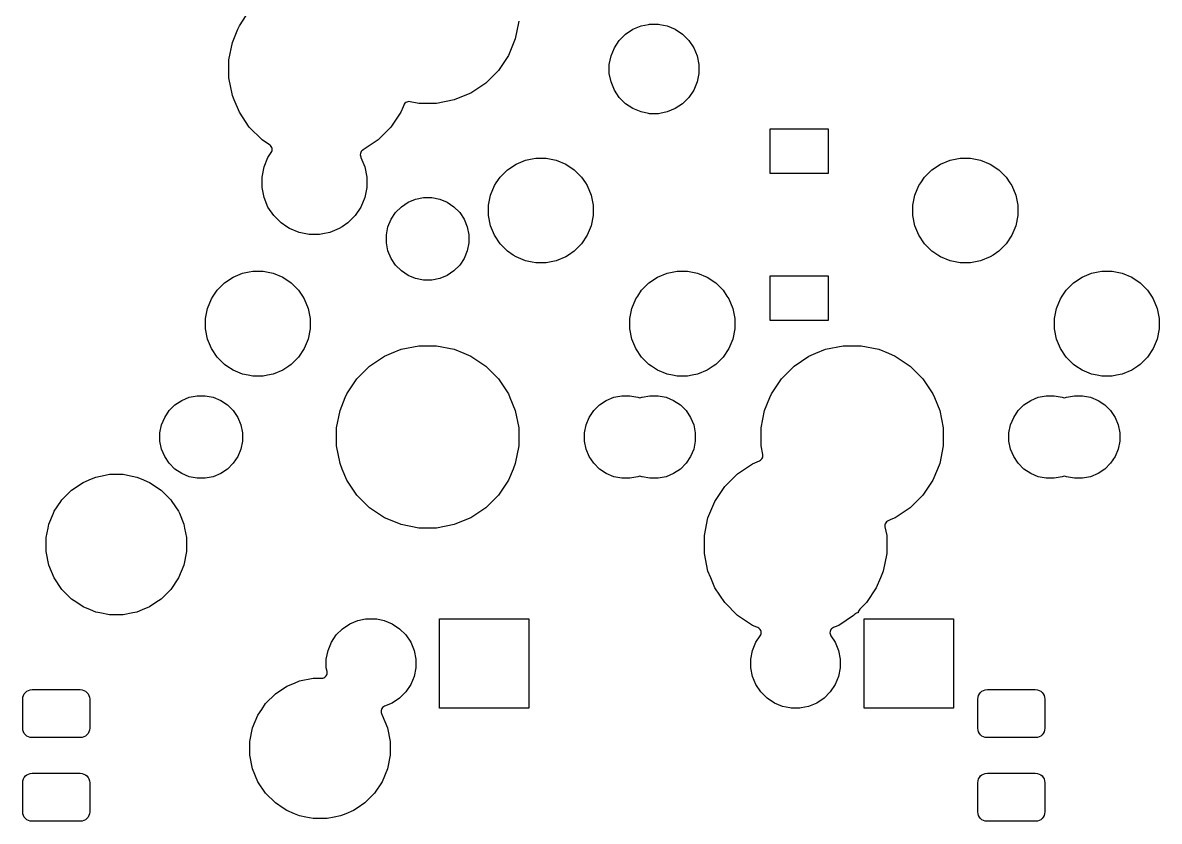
# Model space of a CAD drawing. Extents: x -9 to 373, y -109 to 9.
# Drawn here: x -9.09 to 16.42, y -108.63 to -90.72 of the extents above; entities that cross this region are included whole.
import ezdxf

# ---------------------------------------------------------------- set-up
doc = ezdxf.new("R2010")
doc.units = 0
doc.layers.add('BLACK', color=7, linetype='CONTINUOUS')

msp = doc.modelspace()

# ---------------------------------------------------------------- linework, layer by layer
at = {"layer": 'BLACK', "linetype": 'CONTINUOUS'}
for p, q in [((-4.22517, -90.7889), (-4.00138, -90.454)), ((2.0449, -90.6889), (1.96632, -91.084)), ((4.78729, -90.7926), (4.95357, -90.7595)), ((4.95357, -90.7595), (4.98116, -90.754)), ((4.98116, -90.754), (5.17884, -90.754)), ((5.17884, -90.754), (5.20642, -90.7595)), ((5.20642, -90.7595), (5.37271, -90.7926)), ((-4.37932, -91.161), (-4.25803, -90.8682)), ((-4.25803, -90.8682), (-4.22517, -90.7889)), ((4.30053, -91.1178), (4.44031, -90.978)), ((4.44031, -90.978), (4.60466, -90.8682)), ((4.60466, -90.8682), (4.78729, -90.7926)), ((5.37271, -90.7926), (5.55534, -90.8682)), ((5.55534, -90.8682), (5.71969, -90.978)), ((5.71969, -90.978), (5.85947, -91.1178)), ((-4.4579, -91.5561), (-4.37932, -91.161)), ((1.9523, -91.1178), (1.81217, -91.4561)), ((1.96632, -91.084), (1.9523, -91.1178)), ((4.11506, -91.4648), (4.19071, -91.2822)), ((4.19071, -91.2822), (4.30053, -91.1178)), ((5.85947, -91.1178), (5.96929, -91.2822)), ((5.96929, -91.2822), (6.04494, -91.4648)), ((1.81217, -91.4561), (1.58838, -91.791)), ((4.0765, -91.6587), (4.11506, -91.4648)), ((6.04494, -91.4648), (6.0835, -91.6587)), ((-4.4579, -91.9589), (-4.4579, -91.5561)), ((1.58838, -91.791), (1.30355, -92.0759)), ((4.0765, -91.8563), (4.0765, -91.6587)), ((6.0835, -91.6587), (6.0835, -91.8563)), ((-4.37932, -92.354), (-4.4579, -91.9589)), ((4.11506, -92.0502), (4.0765, -91.8563)), ((4.19071, -92.2328), (4.11506, -92.0502)), ((6.04494, -92.0502), (5.96929, -92.2328)), ((6.0835, -91.8563), (6.04494, -92.0502)), ((0.96862, -92.2997), (0.83751, -92.354)), ((1.30355, -92.0759), (0.96862, -92.2997)), ((4.30053, -92.3972), (4.19071, -92.2328)), ((5.96929, -92.2328), (5.85947, -92.3972)), ((-4.33796, -92.4538), (-4.37932, -92.354)), ((-4.22517, -92.7261), (-4.33796, -92.4538)), ((-0.53555, -92.5685), (-0.55112, -92.6061)), ((-0.524, -92.5469), (-0.53555, -92.5685)), ((-0.50845, -92.528), (-0.524, -92.5469)), ((-0.48951, -92.5124), (-0.50845, -92.528)), ((-0.4679, -92.5009), (-0.48951, -92.5124)), ((-0.44445, -92.4938), (-0.4679, -92.5009)), ((-0.42007, -92.4914), (-0.44445, -92.4938)), ((-0.39568, -92.4938), (-0.42007, -92.4914)), ((-0.20141, -92.5324), (-0.39568, -92.4938)), ((0.20141, -92.5324), (-0.20141, -92.5324)), ((0.59647, -92.4538), (0.20141, -92.5324)), ((0.83751, -92.354), (0.59647, -92.4538)), ((4.44031, -92.537), (4.30053, -92.3972)), ((4.60466, -92.6468), (4.44031, -92.537)), ((5.71969, -92.537), (5.55534, -92.6468)), ((5.85947, -92.3972), (5.71969, -92.537)), ((-4.00138, -93.061), (-4.22517, -92.7261)), ((-0.60083, -92.7261), (-0.82462, -93.061)), ((-0.55112, -92.6061), (-0.60083, -92.7261)), ((4.78729, -92.7224), (4.60466, -92.6468)), ((4.95357, -92.7555), (4.78729, -92.7224)), ((4.98116, -92.761), (4.95357, -92.7555)), ((5.17884, -92.761), (4.98116, -92.761)), ((5.20642, -92.7555), (5.17884, -92.761)), ((5.37271, -92.7224), (5.20642, -92.7555)), ((5.55534, -92.6468), (5.37271, -92.7224)), ((-3.71655, -93.3459), (-4.00138, -93.061)), ((-0.82462, -93.061), (-1.10945, -93.3459)), ((7.68337, -94.101), (7.68337, -93.099)), ((7.68337, -93.099), (8.98537, -93.099)), ((8.98537, -93.099), (8.98537, -94.101)), ((-3.5453, -93.4603), (-3.71655, -93.3459)), ((-3.52636, -93.4758), (-3.5453, -93.4603)), ((-3.51081, -93.4948), (-3.52636, -93.4758)), ((-3.49926, -93.5164), (-3.51081, -93.4948)), ((-3.49215, -93.5398), (-3.49926, -93.5164)), ((-3.49926, -93.6121), (-3.49215, -93.5886)), ((-3.48975, -93.5642), (-3.49215, -93.5398)), ((-3.49215, -93.5886), (-3.48975, -93.5642)), ((-1.45651, -93.5773), (-1.47545, -93.5928)), ((-1.45288, -93.5753), (-1.45651, -93.5773)), ((-1.44438, -93.5697), (-1.45288, -93.5753)), ((-1.10945, -93.3459), (-1.44438, -93.5697)), ((-1.44438, -93.5697), (-1.44438, -93.5697)), ((-3.67081, -93.9545), (-3.58216, -93.7405)), ((-3.58216, -93.7405), (-3.53886, -93.6757)), ((-3.53886, -93.6757), (-3.51081, -93.6337)), ((-3.51081, -93.6337), (-3.49926, -93.6121)), ((-1.50967, -93.6568), (-1.51208, -93.6812)), ((-1.51208, -93.6812), (-1.50968, -93.7056)), ((-1.50968, -93.7056), (-1.50257, -93.729)), ((-1.50256, -93.6334), (-1.50967, -93.6568)), ((-1.50257, -93.729), (-1.50255, -93.7291)), ((-1.491, -93.6118), (-1.50256, -93.6334)), ((-1.50255, -93.7291), (-1.50255, -93.7291)), ((-1.50255, -93.7291), (-1.49784, -93.7405)), ((-1.49784, -93.7405), (-1.49784, -93.7405)), ((-1.49784, -93.7405), (-1.40919, -93.9545)), ((-1.47545, -93.5928), (-1.491, -93.6118)), ((1.98295, -93.8903), (2.19697, -93.8017)), ((2.19697, -93.8017), (2.34844, -93.7716)), ((2.34844, -93.7716), (2.42417, -93.7565)), ((2.42417, -93.7565), (2.65583, -93.7565)), ((2.65583, -93.7565), (2.73156, -93.7716)), ((2.73156, -93.7716), (2.88303, -93.8017)), ((2.88303, -93.8017), (3.09705, -93.8903)), ((11.508, -93.8903), (11.722, -93.8017)), ((11.722, -93.8017), (11.8734, -93.7716)), ((11.8734, -93.7716), (11.9492, -93.7565)), ((11.9492, -93.7565), (12.1808, -93.7565)), ((12.1808, -93.7565), (12.2566, -93.7716)), ((12.2566, -93.7716), (12.408, -93.8017)), ((12.408, -93.8017), (12.622, -93.8903)), ((-3.716, -94.1817), (-3.67081, -93.9545)), ((-1.40919, -93.9545), (-1.364, -94.1817)), ((1.62654, -94.1828), (1.79035, -94.019)), ((1.79035, -94.019), (1.98295, -93.8903)), ((1.98295, -93.8903), (1.98295, -93.8903)), ((3.09705, -93.8903), (3.09705, -93.8903)), ((3.09705, -93.8903), (3.28965, -94.019)), ((3.28965, -94.019), (3.45346, -94.1828)), ((11.1515, -94.1828), (11.3153, -94.019)), ((11.3153, -94.019), (11.508, -93.8903)), ((11.508, -93.8903), (11.508, -93.8903)), ((12.622, -93.8903), (12.622, -93.8903)), ((12.622, -93.8903), (12.8147, -94.019)), ((12.8147, -94.019), (12.9785, -94.1828)), ((-3.716, -94.4133), (-3.716, -94.1817)), ((-1.364, -94.1817), (-1.364, -94.4133)), ((1.49784, -94.3755), (1.54074, -94.3113)), ((1.54074, -94.3113), (1.62654, -94.1828)), ((3.45346, -94.1828), (3.53926, -94.3113)), ((3.53926, -94.3113), (3.58216, -94.3755)), ((8.98537, -94.101), (7.68337, -94.101)), ((11.0228, -94.3755), (11.0657, -94.3113)), ((11.0657, -94.3113), (11.1515, -94.1828)), ((12.9785, -94.1828), (13.0643, -94.3113)), ((13.0643, -94.3113), (13.1072, -94.3755)), ((-3.67081, -94.6405), (-3.716, -94.4133)), ((-1.364, -94.4133), (-1.40919, -94.6405)), ((1.364, -94.8167), (1.40919, -94.5895)), ((1.40919, -94.5895), (1.49784, -94.3755)), ((3.58216, -94.3755), (3.67081, -94.5895)), ((3.67081, -94.5895), (3.716, -94.8167)), ((10.889, -94.8167), (10.9342, -94.5895)), ((10.9342, -94.5895), (11.0228, -94.3755)), ((13.1072, -94.3755), (13.1958, -94.5895)), ((13.1958, -94.5895), (13.241, -94.8167)), ((-3.58216, -94.8545), (-3.67081, -94.6405)), ((-3.45346, -95.0472), (-3.58216, -94.8545)), ((-3.58216, -94.8545), (-3.58216, -94.8545)), ((-1.49784, -94.8545), (-1.62654, -95.0472)), ((-1.40919, -94.6405), (-1.49784, -94.8545)), ((-1.49784, -94.8545), (-1.49784, -94.8545)), ((-0.71927, -94.9772), (-0.59029, -94.8482)), ((-0.59029, -94.8482), (-0.43863, -94.7469)), ((-0.43863, -94.7469), (-0.2701, -94.6771)), ((-0.2701, -94.6771), (-0.0912, -94.6415)), ((-0.0912, -94.6415), (0.0912, -94.6415)), ((0.0912, -94.6415), (0.2701, -94.6771)), ((0.2701, -94.6771), (0.43863, -94.7469)), ((0.43863, -94.7469), (0.59029, -94.8482)), ((0.59029, -94.8482), (0.71927, -94.9772)), ((1.364, -95.0483), (1.364, -94.8167)), ((3.716, -94.8167), (3.716, -95.0483)), ((10.889, -95.0483), (10.889, -94.8167)), ((13.241, -94.8167), (13.241, -95.0483)), ((-3.28965, -95.211), (-3.45346, -95.0472)), ((-1.62654, -95.0472), (-1.79035, -95.211)), ((-0.82061, -95.1289), (-0.71927, -94.9772)), ((0.71927, -94.9772), (0.82061, -95.1289)), ((1.40919, -95.2755), (1.364, -95.0483)), ((3.716, -95.0483), (3.67081, -95.2755)), ((10.9342, -95.2755), (10.889, -95.0483)), ((13.241, -95.0483), (13.1958, -95.2755)), ((-3.16125, -95.2968), (-3.28965, -95.211)), ((-3.09705, -95.3397), (-3.16125, -95.2968)), ((-2.88303, -95.4283), (-3.09705, -95.3397)), ((-1.98295, -95.3397), (-2.19697, -95.4283)), ((-1.91875, -95.2968), (-1.98295, -95.3397)), ((-1.79035, -95.211), (-1.91875, -95.2968)), ((-0.926, -95.4763), (-0.89041, -95.2974)), ((-0.89041, -95.2974), (-0.82061, -95.1289)), ((0.82061, -95.1289), (0.89041, -95.2974)), ((0.89041, -95.2974), (0.926, -95.4763)), ((1.49784, -95.4895), (1.40919, -95.2755)), ((3.67081, -95.2755), (3.58216, -95.4895)), ((11.0228, -95.4895), (10.9342, -95.2755)), ((13.1958, -95.2755), (13.1072, -95.4895)), ((-2.73156, -95.4584), (-2.88303, -95.4283)), ((-2.65583, -95.4735), (-2.73156, -95.4584)), ((-2.42417, -95.4735), (-2.65583, -95.4735)), ((-2.34844, -95.4584), (-2.42417, -95.4735)), ((-2.19697, -95.4283), (-2.34844, -95.4584)), ((-0.926, -95.6587), (-0.926, -95.4763)), ((0.926, -95.4763), (0.926, -95.6587)), ((1.62654, -95.6822), (1.49784, -95.4895)), ((1.49784, -95.4895), (1.49784, -95.4895)), ((3.58216, -95.4895), (3.45346, -95.6822)), ((3.58216, -95.4895), (3.58216, -95.4895)), ((11.1515, -95.6822), (11.0228, -95.4895)), ((11.0228, -95.4895), (11.0228, -95.4895)), ((13.1072, -95.4895), (12.9785, -95.6822)), ((13.1072, -95.4895), (13.1072, -95.4895)), ((-0.89041, -95.8376), (-0.926, -95.6587)), ((-0.82061, -96.0061), (-0.89041, -95.8376)), ((0.89041, -95.8376), (0.82061, -96.0061)), ((0.926, -95.6587), (0.89041, -95.8376)), ((1.79035, -95.846), (1.62654, -95.6822)), ((1.91875, -95.9318), (1.79035, -95.846)), ((3.28965, -95.846), (3.16125, -95.9318)), ((3.45346, -95.6822), (3.28965, -95.846)), ((11.3153, -95.846), (11.1515, -95.6822)), ((11.4438, -95.9318), (11.3153, -95.846)), ((12.8147, -95.846), (12.6862, -95.9318)), ((12.9785, -95.6822), (12.8147, -95.846)), ((-0.71927, -96.1578), (-0.82061, -96.0061)), ((0.82061, -96.0061), (0.71927, -96.1578)), ((1.98295, -95.9747), (1.91875, -95.9318)), ((2.19697, -96.0633), (1.98295, -95.9747)), ((2.34844, -96.0934), (2.19697, -96.0633)), ((2.42417, -96.1085), (2.34844, -96.0934)), ((2.65583, -96.1085), (2.42417, -96.1085)), ((2.73156, -96.0934), (2.65583, -96.1085)), ((2.88303, -96.0633), (2.73156, -96.0934)), ((3.09705, -95.9747), (2.88303, -96.0633)), ((3.16125, -95.9318), (3.09705, -95.9747)), ((11.508, -95.9747), (11.4438, -95.9318)), ((11.722, -96.0633), (11.508, -95.9747)), ((11.8734, -96.0934), (11.722, -96.0633)), ((11.9492, -96.1085), (11.8734, -96.0934)), ((12.1808, -96.1085), (11.9492, -96.1085)), ((12.2566, -96.0934), (12.1808, -96.1085)), ((12.408, -96.0633), (12.2566, -96.0934)), ((12.622, -95.9747), (12.408, -96.0633)), ((12.6862, -95.9318), (12.622, -95.9747)), ((-4.36705, -96.4303), (-4.15303, -96.3417)), ((-4.15303, -96.3417), (-4.00156, -96.3116)), ((-4.00156, -96.3116), (-3.92583, -96.2965)), ((-3.92583, -96.2965), (-3.69417, -96.2965)), ((-3.69417, -96.2965), (-3.61844, -96.3116)), ((-3.61844, -96.3116), (-3.46697, -96.3417)), ((-3.46697, -96.3417), (-3.25296, -96.4303)), ((-0.59029, -96.2868), (-0.71927, -96.1578)), ((-0.43863, -96.3881), (-0.59029, -96.2868)), ((-0.2701, -96.4579), (-0.43863, -96.3881)), ((0.43863, -96.3881), (0.2701, -96.4579)), ((0.59029, -96.2868), (0.43863, -96.3881)), ((0.71927, -96.1578), (0.59029, -96.2868)), ((5.15795, -96.4303), (5.37197, -96.3417)), ((5.37197, -96.3417), (5.52344, -96.3116)), ((5.52344, -96.3116), (5.59917, -96.2965)), ((5.59917, -96.2965), (5.83083, -96.2965)), ((5.83083, -96.2965), (5.90656, -96.3116)), ((5.90656, -96.3116), (6.05803, -96.3417)), ((6.05803, -96.3417), (6.27204, -96.4303)), ((14.683, -96.4303), (14.897, -96.3417)), ((14.897, -96.3417), (15.0484, -96.3116)), ((15.0484, -96.3116), (15.1242, -96.2965)), ((15.1242, -96.2965), (15.3558, -96.2965)), ((15.3558, -96.2965), (15.4316, -96.3116)), ((15.4316, -96.3116), (15.583, -96.3417)), ((15.583, -96.3417), (15.797, -96.4303)), ((-4.72346, -96.7228), (-4.55965, -96.559)), ((-4.55965, -96.559), (-4.36705, -96.4303)), ((-4.36705, -96.4303), (-4.36705, -96.4303)), ((-3.25296, -96.4303), (-3.25295, -96.4303)), ((-3.25295, -96.4303), (-3.06035, -96.559)), ((-3.06035, -96.559), (-2.89654, -96.7228)), ((-0.0912, -96.4935), (-0.2701, -96.4579)), ((0.0912, -96.4935), (-0.0912, -96.4935)), ((0.2701, -96.4579), (0.0912, -96.4935)), ((4.80154, -96.7228), (4.96535, -96.559)), ((4.96535, -96.559), (5.15795, -96.4303)), ((5.15795, -96.4303), (5.15795, -96.4303)), ((6.27204, -96.4303), (6.27205, -96.4303)), ((6.27205, -96.4303), (6.46465, -96.559)), ((6.46465, -96.559), (6.62846, -96.7228)), ((7.68337, -97.401), (7.68337, -96.399)), ((7.68337, -96.399), (8.98537, -96.399)), ((8.98537, -96.399), (8.98537, -97.401)), ((14.3265, -96.7228), (14.4903, -96.559)), ((14.4903, -96.559), (14.683, -96.4303)), ((14.683, -96.4303), (14.683, -96.4303)), ((15.797, -96.4303), (15.797, -96.4303)), ((15.797, -96.4303), (15.9897, -96.559)), ((15.9897, -96.559), (16.1535, -96.7228)), ((-4.85216, -96.9155), (-4.80926, -96.8513)), ((-4.80926, -96.8513), (-4.72346, -96.7228)), ((-2.89654, -96.7228), (-2.81074, -96.8513)), ((-2.81074, -96.8513), (-2.76784, -96.9155)), ((4.67284, -96.9155), (4.71574, -96.8513)), ((4.71574, -96.8513), (4.80154, -96.7228)), ((6.62846, -96.7228), (6.71426, -96.8513)), ((6.71426, -96.8513), (6.75716, -96.9155)), ((14.1978, -96.9155), (14.2407, -96.8513)), ((14.2407, -96.8513), (14.3265, -96.7228)), ((16.1535, -96.7228), (16.2393, -96.8513)), ((16.2393, -96.8513), (16.2822, -96.9155)), ((-4.986, -97.3567), (-4.94081, -97.1295)), ((-4.94081, -97.1295), (-4.85216, -96.9155)), ((-2.76784, -96.9155), (-2.67919, -97.1295)), ((-2.67919, -97.1295), (-2.634, -97.3567)), ((4.539, -97.3567), (4.58419, -97.1295)), ((4.58419, -97.1295), (4.67284, -96.9155)), ((6.75716, -96.9155), (6.84581, -97.1295)), ((6.84581, -97.1295), (6.891, -97.3567)), ((14.064, -97.3567), (14.1092, -97.1295)), ((14.1092, -97.1295), (14.1978, -96.9155)), ((16.2822, -96.9155), (16.3708, -97.1295)), ((16.3708, -97.1295), (16.416, -97.3567)), ((-4.986, -97.5883), (-4.986, -97.3567)), ((-2.634, -97.3567), (-2.634, -97.5883)), ((4.539, -97.5883), (4.539, -97.3567)), ((6.891, -97.3567), (6.891, -97.5883)), ((8.98537, -97.401), (7.68337, -97.401)), ((14.064, -97.5883), (14.064, -97.3567)), ((16.416, -97.3567), (16.416, -97.5883)), ((-4.94081, -97.8155), (-4.986, -97.5883)), ((-2.634, -97.5883), (-2.67919, -97.8155)), ((4.58419, -97.8155), (4.539, -97.5883)), ((6.891, -97.5883), (6.84581, -97.8155)), ((14.1092, -97.8155), (14.064, -97.5883)), ((16.416, -97.5883), (16.3708, -97.8155)), ((-4.85216, -98.0295), (-4.94081, -97.8155)), ((-2.67919, -97.8155), (-2.76784, -98.0295)), ((4.67284, -98.0295), (4.58419, -97.8155)), ((6.84581, -97.8155), (6.75716, -98.0295)), ((14.1978, -98.0295), (14.1092, -97.8155)), ((16.3708, -97.8155), (16.2822, -98.0295)), ((-4.72346, -98.2222), (-4.85216, -98.0295)), ((-4.85216, -98.0295), (-4.85216, -98.0295)), ((-2.76784, -98.0295), (-2.89654, -98.2222)), ((-2.76784, -98.0295), (-2.76784, -98.0295)), ((-0.96862, -98.2003), (-0.81447, -98.1365)), ((-0.81447, -98.1365), (-0.59647, -98.0462)), ((-0.59647, -98.0462), (-0.20141, -97.9676)), ((-0.20141, -97.9676), (0.20141, -97.9676)), ((0.20141, -97.9676), (0.59647, -98.0462)), ((0.59647, -98.0462), (0.81447, -98.1365)), ((0.81447, -98.1365), (0.96862, -98.2003)), ((4.80154, -98.2222), (4.67284, -98.0295)), ((4.67284, -98.0295), (4.67284, -98.0295)), ((6.75716, -98.0295), (6.62846, -98.2222)), ((6.75716, -98.0295), (6.75716, -98.0295)), ((8.55638, -98.2003), (8.71053, -98.1365)), ((8.71053, -98.1365), (8.92853, -98.0462)), ((8.92853, -98.0462), (9.32359, -97.9676)), ((9.32359, -97.9676), (9.72641, -97.9676)), ((9.72641, -97.9676), (10.1215, -98.0462)), ((10.1215, -98.0462), (10.3395, -98.1365)), ((10.3395, -98.1365), (10.4936, -98.2003)), ((14.3265, -98.2222), (14.1978, -98.0295)), ((14.1978, -98.0295), (14.1978, -98.0295)), ((16.2822, -98.0295), (16.1535, -98.2222)), ((16.2822, -98.0295), (16.2822, -98.0295)), ((-4.55965, -98.386), (-4.72346, -98.2222)), ((-4.50254, -98.4241), (-4.55965, -98.386)), ((-4.36705, -98.5147), (-4.50254, -98.4241)), ((-3.11746, -98.4241), (-3.25296, -98.5147)), ((-3.06035, -98.386), (-3.11746, -98.4241)), ((-2.89654, -98.2222), (-3.06035, -98.386)), ((-1.58838, -98.709), (-1.30355, -98.4241)), ((-1.30355, -98.4241), (-0.96862, -98.2003)), ((0.96862, -98.2003), (1.30355, -98.4241)), ((1.30355, -98.4241), (1.58838, -98.709)), ((4.96535, -98.386), (4.80154, -98.2222)), ((5.02246, -98.4241), (4.96535, -98.386)), ((5.15795, -98.5147), (5.02246, -98.4241)), ((6.40754, -98.4241), (6.27204, -98.5147)), ((6.46465, -98.386), (6.40754, -98.4241)), ((6.62846, -98.2222), (6.46465, -98.386)), ((7.93662, -98.709), (8.22145, -98.4241)), ((8.22145, -98.4241), (8.55638, -98.2003)), ((10.4936, -98.2003), (10.8285, -98.4241)), ((10.8285, -98.4241), (11.1134, -98.709)), ((14.4903, -98.386), (14.3265, -98.2222)), ((14.5475, -98.4241), (14.4903, -98.386)), ((14.683, -98.5147), (14.5475, -98.4241)), ((15.9325, -98.4241), (15.797, -98.5147)), ((15.9897, -98.386), (15.9325, -98.4241)), ((16.1535, -98.2222), (15.9897, -98.386)), ((-4.15303, -98.6033), (-4.36705, -98.5147)), ((-4.02862, -98.6281), (-4.15303, -98.6033)), ((-3.92583, -98.6485), (-4.02862, -98.6281)), ((-3.69417, -98.6485), (-3.92583, -98.6485)), ((-3.59137, -98.6281), (-3.69417, -98.6485)), ((-3.46697, -98.6033), (-3.59137, -98.6281)), ((-3.25296, -98.5147), (-3.46697, -98.6033)), ((5.37197, -98.6033), (5.15795, -98.5147)), ((5.49637, -98.6281), (5.37197, -98.6033)), ((5.59917, -98.6485), (5.49637, -98.6281)), ((5.83083, -98.6485), (5.59917, -98.6485)), ((5.93363, -98.6281), (5.83083, -98.6485)), ((6.05803, -98.6033), (5.93363, -98.6281)), ((6.27204, -98.5147), (6.05803, -98.6033)), ((14.897, -98.6033), (14.683, -98.5147)), ((15.0214, -98.6281), (14.897, -98.6033)), ((15.1242, -98.6485), (15.0214, -98.6281)), ((15.3558, -98.6485), (15.1242, -98.6485)), ((15.4586, -98.6281), (15.3558, -98.6485)), ((15.583, -98.6033), (15.4586, -98.6281)), ((15.797, -98.5147), (15.583, -98.6033)), ((-1.81217, -99.0439), (-1.58838, -98.709)), ((1.58838, -98.709), (1.81217, -99.0439)), ((7.71283, -99.0439), (7.93662, -98.709)), ((11.1134, -98.709), (11.3372, -99.0439)), ((-5.67029, -99.2932), (-5.51863, -99.1919)), ((-5.51863, -99.1919), (-5.3501, -99.1221)), ((-5.3501, -99.1221), (-5.1712, -99.0865)), ((-5.1712, -99.0865), (-4.9888, -99.0865)), ((-4.9888, -99.0865), (-4.8099, -99.1221)), ((-4.8099, -99.1221), (-4.64137, -99.1919)), ((-4.64137, -99.1919), (-4.48971, -99.2932)), ((-1.96632, -99.416), (-1.84743, -99.129)), ((-1.84743, -99.129), (-1.81217, -99.0439)), ((1.81217, -99.0439), (1.84743, -99.129)), ((1.84743, -99.129), (1.96632, -99.416)), ((3.85471, -99.2932), (4.00637, -99.1919)), ((4.00637, -99.1919), (4.1749, -99.1221)), ((4.1749, -99.1221), (4.3538, -99.0865)), ((4.3538, -99.0865), (4.5362, -99.0865)), ((4.5362, -99.0865), (4.7151, -99.1221)), ((4.7151, -99.1221), (4.71511, -99.1221)), ((4.71511, -99.1221), (4.71556, -99.1222)), ((4.71556, -99.1222), (4.73812, -99.129)), ((4.73812, -99.129), (4.7625, -99.1314)), ((4.7625, -99.1314), (4.78689, -99.129)), ((4.78689, -99.129), (4.80943, -99.1222)), ((4.80943, -99.1222), (4.80989, -99.1221)), ((4.80989, -99.1221), (4.8099, -99.1221)), ((4.8099, -99.1221), (4.9888, -99.0865)), ((4.9888, -99.0865), (5.1712, -99.0865)), ((5.1712, -99.0865), (5.3501, -99.1221)), ((5.3501, -99.1221), (5.51863, -99.1919)), ((5.51863, -99.1919), (5.67029, -99.2932)), ((7.55868, -99.416), (7.67757, -99.129)), ((7.67757, -99.129), (7.71283, -99.0439)), ((11.3372, -99.0439), (11.3724, -99.129)), ((11.3724, -99.129), (11.4913, -99.416)), ((13.3797, -99.2932), (13.5314, -99.1919)), ((13.5314, -99.1919), (13.6999, -99.1221)), ((13.6999, -99.1221), (13.8788, -99.0865)), ((13.8788, -99.0865), (14.0612, -99.0865)), ((14.0612, -99.0865), (14.2401, -99.1221)), ((14.2401, -99.1221), (14.2401, -99.1221)), ((14.2401, -99.1221), (14.2406, -99.1222)), ((14.2406, -99.1222), (14.2631, -99.129)), ((14.2631, -99.129), (14.2875, -99.1314)), ((14.2875, -99.1314), (14.3119, -99.129)), ((14.3119, -99.129), (14.3344, -99.1222)), ((14.3344, -99.1222), (14.3349, -99.1221)), ((14.3349, -99.1221), (14.5138, -99.0865)), ((14.3349, -99.1221), (14.3349, -99.1221)), ((14.5138, -99.0865), (14.6962, -99.0865)), ((14.6962, -99.0865), (14.8751, -99.1221)), ((14.8751, -99.1221), (15.0436, -99.1919)), ((15.0436, -99.1919), (15.1953, -99.2932)), ((-5.90061, -99.5739), (-5.79927, -99.4222)), ((-5.79927, -99.4222), (-5.67029, -99.2932)), ((-4.48971, -99.2932), (-4.36073, -99.4222)), ((-4.36073, -99.4222), (-4.25939, -99.5739)), ((-2.0449, -99.8111), (-1.96632, -99.416)), ((1.96632, -99.416), (2.0449, -99.8111)), ((3.62439, -99.5739), (3.72573, -99.4222)), ((3.72573, -99.4222), (3.85471, -99.2932)), ((5.67029, -99.2932), (5.79927, -99.4222)), ((5.79927, -99.4222), (5.90061, -99.5739)), ((7.4801, -99.8111), (7.55868, -99.416)), ((11.4913, -99.416), (11.5699, -99.8111)), ((13.1494, -99.5739), (13.2507, -99.4222)), ((13.2507, -99.4222), (13.3797, -99.2932)), ((15.1953, -99.2932), (15.3243, -99.4222)), ((15.3243, -99.4222), (15.4256, -99.5739)), ((-5.97042, -99.7424), (-5.90061, -99.5739)), ((-4.25939, -99.5739), (-4.18959, -99.7424)), ((3.55458, -99.7424), (3.62439, -99.5739)), ((5.90061, -99.5739), (5.97042, -99.7424)), ((13.0796, -99.7424), (13.1494, -99.5739)), ((15.4256, -99.5739), (15.4954, -99.7424)), ((-6.006, -99.9213), (-5.97042, -99.7424)), ((-6.006, -100.104), (-6.006, -99.9213)), ((-4.18959, -99.7424), (-4.154, -99.9213)), ((-4.154, -99.9213), (-4.154, -100.104)), ((-2.0449, -100.214), (-2.0449, -99.8111)), ((2.0449, -99.8111), (2.0449, -100.214)), ((3.519, -99.9213), (3.55458, -99.7424)), ((3.519, -100.104), (3.519, -99.9213)), ((5.97042, -99.7424), (6.006, -99.9213)), ((6.006, -99.9213), (6.006, -100.104)), ((7.4801, -100.214), (7.4801, -99.8111)), ((11.5699, -99.8111), (11.5699, -100.214)), ((13.044, -99.9213), (13.0796, -99.7424)), ((13.044, -100.104), (13.044, -99.9213)), ((15.4954, -99.7424), (15.531, -99.9213)), ((15.531, -99.9213), (15.531, -100.104)), ((-5.97042, -100.283), (-6.006, -100.104)), ((-4.154, -100.104), (-4.18959, -100.283)), ((-1.96632, -100.609), (-2.0449, -100.214)), ((2.0449, -100.214), (1.96632, -100.609)), ((3.55458, -100.283), (3.519, -100.104)), ((6.006, -100.104), (5.97042, -100.283)), ((7.51874, -100.408), (7.4801, -100.214)), ((11.5699, -100.214), (11.4913, -100.609)), ((13.0796, -100.283), (13.044, -100.104)), ((15.531, -100.104), (15.4954, -100.283)), ((-5.90061, -100.451), (-5.97042, -100.283)), ((-5.79927, -100.603), (-5.90061, -100.451)), ((-4.25939, -100.451), (-4.36073, -100.603)), ((-4.18959, -100.283), (-4.25939, -100.451)), ((3.62439, -100.451), (3.55458, -100.283)), ((3.72573, -100.603), (3.62439, -100.451)), ((5.90061, -100.451), (5.79927, -100.603)), ((5.97042, -100.283), (5.90061, -100.451)), ((7.51163, -100.48), (7.51874, -100.457)), ((7.52115, -100.433), (7.51874, -100.408)), ((7.51874, -100.457), (7.52115, -100.433)), ((13.1494, -100.451), (13.0796, -100.283)), ((13.2507, -100.603), (13.1494, -100.451)), ((15.4256, -100.451), (15.3243, -100.603)), ((15.4954, -100.283), (15.4256, -100.451)), ((-5.67029, -100.732), (-5.79927, -100.603)), ((-4.36073, -100.603), (-4.48971, -100.732)), ((-1.91545, -100.732), (-1.96632, -100.609)), ((1.96632, -100.609), (1.91545, -100.732)), ((3.85471, -100.732), (3.72573, -100.603)), ((5.79927, -100.603), (5.67029, -100.732)), ((6.95145, -100.837), (7.28638, -100.613)), ((7.28638, -100.613), (7.44398, -100.548)), ((7.44398, -100.548), (7.46559, -100.536)), ((7.46559, -100.536), (7.48453, -100.521)), ((7.48453, -100.521), (7.50008, -100.502)), ((7.50008, -100.502), (7.51163, -100.48)), ((11.4913, -100.609), (11.4405, -100.732)), ((13.3797, -100.732), (13.2507, -100.603)), ((15.3243, -100.603), (15.1953, -100.732)), ((-7.73104, -101.03), (-7.53923, -100.95)), ((-7.53923, -100.95), (-7.44441, -100.911)), ((-7.44441, -100.911), (-7.23413, -100.869)), ((-7.23413, -100.869), (-7.14012, -100.85)), ((-7.14012, -100.85), (-6.82987, -100.85)), ((-6.82987, -100.85), (-6.73587, -100.869)), ((-6.73587, -100.869), (-6.52559, -100.911)), ((-6.52559, -100.911), (-6.43077, -100.95)), ((-6.43077, -100.95), (-6.23896, -101.03)), ((-5.51863, -100.833), (-5.67029, -100.732)), ((-5.3501, -100.903), (-5.51863, -100.833)), ((-5.1712, -100.938), (-5.3501, -100.903)), ((-4.9888, -100.938), (-5.1712, -100.938)), ((-4.8099, -100.903), (-4.9888, -100.938)), ((-4.64137, -100.833), (-4.8099, -100.903)), ((-4.48971, -100.732), (-4.64137, -100.833)), ((-1.81217, -100.981), (-1.91545, -100.732)), ((-1.58838, -101.316), (-1.81217, -100.981)), ((1.81217, -100.981), (1.58838, -101.316)), ((1.91545, -100.732), (1.81217, -100.981)), ((4.00637, -100.833), (3.85471, -100.732)), ((4.1749, -100.903), (4.00637, -100.833)), ((4.3538, -100.938), (4.1749, -100.903)), ((4.5362, -100.938), (4.3538, -100.938)), ((4.7151, -100.903), (4.5362, -100.938)), ((4.71511, -100.903), (4.7151, -100.903)), ((4.71556, -100.903), (4.71511, -100.903)), ((4.73811, -100.896), (4.71556, -100.903)), ((4.7625, -100.894), (4.73811, -100.896)), ((4.78688, -100.896), (4.7625, -100.894)), ((4.80943, -100.903), (4.78688, -100.896)), ((4.80989, -100.903), (4.80943, -100.903)), ((4.8099, -100.903), (4.80989, -100.903)), ((4.9888, -100.938), (4.8099, -100.903)), ((5.1712, -100.938), (4.9888, -100.938)), ((5.3501, -100.903), (5.1712, -100.938)), ((5.51863, -100.833), (5.3501, -100.903)), ((5.67029, -100.732), (5.51863, -100.833)), ((6.66662, -101.122), (6.95145, -100.837)), ((11.3372, -100.981), (11.1134, -101.316)), ((11.4405, -100.732), (11.3372, -100.981)), ((13.5314, -100.833), (13.3797, -100.732)), ((13.6999, -100.903), (13.5314, -100.833)), ((13.8788, -100.938), (13.6999, -100.903)), ((14.0612, -100.938), (13.8788, -100.938)), ((14.2401, -100.903), (14.0612, -100.938)), ((14.2406, -100.903), (14.2401, -100.903)), ((14.2401, -100.903), (14.2401, -100.903)), ((14.2631, -100.896), (14.2406, -100.903)), ((14.2875, -100.894), (14.2631, -100.896)), ((14.3119, -100.896), (14.2875, -100.894)), ((14.3344, -100.903), (14.3119, -100.896)), ((14.3349, -100.903), (14.3344, -100.903)), ((14.5138, -100.938), (14.3349, -100.903)), ((14.3349, -100.903), (14.3349, -100.903)), ((14.6962, -100.938), (14.5138, -100.938)), ((14.8751, -100.903), (14.6962, -100.938)), ((15.0436, -100.833), (14.8751, -100.903)), ((15.1953, -100.732), (15.0436, -100.833)), ((-8.20838, -101.421), (-7.989, -101.202)), ((-7.989, -101.202), (-7.73104, -101.03)), ((-7.73104, -101.03), (-7.73104, -101.03)), ((-6.23896, -101.03), (-6.23896, -101.03)), ((-6.23896, -101.03), (-5.981, -101.202)), ((-5.981, -101.202), (-5.76162, -101.421)), ((6.44283, -101.457), (6.66662, -101.122)), ((-8.38075, -101.679), (-8.23202, -101.457)), ((-8.23202, -101.457), (-8.20838, -101.421)), ((-5.76162, -101.421), (-5.73798, -101.457)), ((-5.73798, -101.457), (-5.58925, -101.679)), ((-1.30355, -101.601), (-1.58838, -101.316)), ((1.58838, -101.316), (1.30355, -101.601)), ((6.28868, -101.829), (6.44283, -101.457)), ((6.44283, -101.457), (6.44283, -101.457)), ((11.1134, -101.316), (10.8285, -101.601)), ((-8.49947, -101.966), (-8.39867, -101.723)), ((-8.39867, -101.723), (-8.38075, -101.679)), ((-5.58925, -101.679), (-5.57133, -101.723)), ((-5.57133, -101.723), (-5.47053, -101.966)), ((-0.96862, -101.825), (-1.30355, -101.601)), ((1.30355, -101.601), (0.96862, -101.825)), ((10.8285, -101.601), (10.4936, -101.825)), ((-8.51764, -102.057), (-8.49947, -101.966)), ((-5.47053, -101.966), (-5.45236, -102.057)), ((-0.86821, -101.866), (-0.96862, -101.825)), ((-0.59647, -101.979), (-0.86821, -101.866)), ((-0.20141, -102.057), (-0.59647, -101.979)), ((0.59647, -101.979), (0.20141, -102.057)), ((0.86821, -101.866), (0.59647, -101.979)), ((0.96862, -101.825), (0.86821, -101.866)), ((6.2101, -102.224), (6.28868, -101.829)), ((10.2613, -101.981), (10.2589, -102.005)), ((10.2589, -102.005), (10.2613, -102.03)), ((10.2684, -101.958), (10.2613, -101.981)), ((10.2799, -101.936), (10.2684, -101.958)), ((10.2955, -101.917), (10.2799, -101.936)), ((10.3144, -101.901), (10.2955, -101.917)), ((10.336, -101.89), (10.3144, -101.901)), ((10.3932, -101.866), (10.336, -101.89)), ((10.4936, -101.825), (10.3932, -101.866)), ((-8.56, -102.27), (-8.51764, -102.057)), ((-5.45236, -102.057), (-5.41, -102.27)), ((0.20141, -102.057), (-0.20141, -102.057)), ((6.2101, -102.627), (6.2101, -102.224)), ((10.2613, -102.03), (10.2999, -102.224)), ((10.2999, -102.224), (10.2999, -102.627)), ((-8.56, -102.581), (-8.56, -102.27)), ((-5.41, -102.27), (-5.41, -102.581)), ((-8.49947, -102.885), (-8.56, -102.581)), ((-5.41, -102.581), (-5.47053, -102.885)), ((6.28868, -103.022), (6.2101, -102.627)), ((10.2999, -102.627), (10.2213, -103.022)), ((-8.38075, -103.172), (-8.49947, -102.885)), ((-5.47053, -102.885), (-5.58925, -103.172)), ((6.35064, -103.172), (6.28868, -103.022)), ((10.2213, -103.022), (10.1594, -103.172)), ((-8.20838, -103.43), (-8.38075, -103.172)), ((-8.38075, -103.172), (-8.38075, -103.172)), ((-5.58925, -103.172), (-5.76162, -103.43)), ((-5.58925, -103.172), (-5.58925, -103.172)), ((6.44283, -103.394), (6.35064, -103.172)), ((10.1594, -103.172), (10.0672, -103.394)), ((-7.989, -103.649), (-8.20838, -103.43)), ((-5.76162, -103.43), (-5.981, -103.649)), ((6.66662, -103.729), (6.44283, -103.394)), ((10.0672, -103.394), (9.84338, -103.729)), ((-7.86903, -103.729), (-7.989, -103.649)), ((-7.73104, -103.821), (-7.86903, -103.729)), ((-6.10097, -103.729), (-6.23896, -103.821)), ((-5.981, -103.649), (-6.10097, -103.729)), ((6.95145, -104.014), (6.66662, -103.729)), ((9.84338, -103.729), (9.69681, -103.876)), ((-7.56314, -103.891), (-7.73104, -103.821)), ((-7.44441, -103.94), (-7.56314, -103.891)), ((-7.35245, -103.958), (-7.44441, -103.94)), ((-7.14012, -104.001), (-7.35245, -103.958)), ((-6.82987, -104.001), (-7.14012, -104.001)), ((-6.61754, -103.958), (-6.82987, -104.001)), ((-6.52559, -103.94), (-6.61754, -103.958)), ((-6.40686, -103.891), (-6.52559, -103.94)), ((-6.23896, -103.821), (-6.40686, -103.891)), ((7.28638, -104.238), (6.95145, -104.014)), ((9.55855, -104.014), (9.22362, -104.238)), ((9.57812, -103.994), (9.55855, -104.014)), ((9.59705, -103.979), (9.57812, -103.994)), ((9.61867, -103.967), (9.59705, -103.979)), ((9.64212, -103.96), (9.61867, -103.967)), ((9.66076, -103.958), (9.64212, -103.96)), ((9.6626, -103.94), (9.66076, -103.958)), ((9.66972, -103.916), (9.6626, -103.94)), ((9.68127, -103.895), (9.66972, -103.916)), ((9.69681, -103.876), (9.68127, -103.895)), ((-1.90969, -104.313), (-1.74534, -104.203)), ((-1.74534, -104.203), (-1.56271, -104.128)), ((-1.56271, -104.128), (-1.39643, -104.094)), ((-1.39643, -104.094), (-1.36884, -104.089)), ((-1.36884, -104.089), (-1.17116, -104.089)), ((-1.17116, -104.089), (-1.14358, -104.094)), ((-1.14358, -104.094), (-0.97729, -104.128)), ((-0.97729, -104.128), (-0.79466, -104.203)), ((-0.79466, -104.203), (-0.63031, -104.313)), ((0.2665, -106.096), (0.2665, -104.089)), ((0.2665, -104.089), (2.2735, -104.089)), ((2.2735, -104.089), (2.2735, -106.096)), ((7.38555, -104.279), (7.28638, -104.238)), ((7.4064, -104.287), (7.38555, -104.279)), ((7.42801, -104.299), (7.4064, -104.287)), ((7.44695, -104.314), (7.42801, -104.299)), ((9.08199, -104.299), (9.06305, -104.314)), ((9.1036, -104.287), (9.08199, -104.299)), ((9.12445, -104.279), (9.1036, -104.287)), ((9.22362, -104.238), (9.12445, -104.279)), ((9.7915, -106.096), (9.7915, -104.089)), ((9.7915, -104.089), (11.7985, -104.089)), ((11.7985, -104.089), (11.7985, -106.096)), ((-2.15929, -104.617), (-2.04947, -104.453)), ((-2.04947, -104.453), (-1.90969, -104.313)), ((-0.63031, -104.313), (-0.49053, -104.453)), ((-0.49053, -104.453), (-0.38071, -104.617)), ((7.36571, -104.617), (7.4625, -104.472)), ((7.4625, -104.333), (7.44695, -104.314)), ((7.47405, -104.355), (7.4625, -104.333)), ((7.4625, -104.472), (7.47405, -104.451)), ((7.48116, -104.378), (7.47405, -104.355)), ((7.47405, -104.451), (7.48116, -104.427)), ((7.48356, -104.403), (7.48116, -104.378)), ((7.48116, -104.427), (7.48356, -104.403)), ((9.02884, -104.378), (9.02644, -104.403)), ((9.02644, -104.403), (9.02884, -104.427)), ((9.03595, -104.355), (9.02884, -104.378)), ((9.02884, -104.427), (9.03595, -104.451)), ((9.0475, -104.333), (9.03595, -104.355)), ((9.03595, -104.451), (9.0475, -104.472)), ((9.06305, -104.314), (9.0475, -104.333)), ((9.0475, -104.472), (9.14429, -104.617)), ((-2.2735, -104.994), (-2.23494, -104.8)), ((-2.23494, -104.8), (-2.15929, -104.617)), ((-0.38071, -104.617), (-0.30506, -104.8)), ((-0.30506, -104.8), (-0.2665, -104.994)), ((7.2515, -104.994), (7.29006, -104.8)), ((7.29006, -104.8), (7.36571, -104.617)), ((9.14429, -104.617), (9.21994, -104.8)), ((9.21994, -104.8), (9.2585, -104.994)), ((-2.2735, -105.191), (-2.2735, -104.994)), ((-0.2665, -104.994), (-0.2665, -105.191)), ((7.2515, -105.191), (7.2515, -104.994)), ((9.2585, -104.994), (9.2585, -105.191)), ((-2.25723, -105.273), (-2.2735, -105.191)), ((-2.25483, -105.298), (-2.25723, -105.273)), ((-2.25723, -105.322), (-2.25483, -105.298)), ((-0.2665, -105.191), (-0.30506, -105.385)), ((7.29006, -105.385), (7.2515, -105.191)), ((9.2585, -105.191), (9.21994, -105.385)), ((-3.15904, -105.602), (-2.99114, -105.532)), ((-2.99114, -105.532), (-2.87241, -105.483)), ((-2.87241, -105.483), (-2.56812, -105.422)), ((-2.56812, -105.422), (-2.37983, -105.422)), ((-2.37983, -105.422), (-2.35544, -105.42)), ((-2.35544, -105.42), (-2.332, -105.413)), ((-2.332, -105.413), (-2.31038, -105.401)), ((-2.31038, -105.401), (-2.29144, -105.386)), ((-2.29144, -105.386), (-2.2759, -105.367)), ((-2.2759, -105.367), (-2.26435, -105.345)), ((-2.26435, -105.345), (-2.25723, -105.322)), ((-0.38071, -105.568), (-0.49053, -105.732)), ((-0.30506, -105.385), (-0.38071, -105.568)), ((7.36571, -105.568), (7.29006, -105.385)), ((7.47553, -105.732), (7.36571, -105.568)), ((9.14429, -105.568), (9.03447, -105.732)), ((9.21994, -105.385), (9.14429, -105.568)), ((-9.08081, -105.847), (-9.06908, -105.808)), ((-9.06908, -105.808), (-9.05003, -105.772)), ((-9.05003, -105.772), (-9.02439, -105.741)), ((-9.02439, -105.741), (-8.99315, -105.716)), ((-8.99315, -105.716), (-8.95751, -105.697)), ((-8.95751, -105.697), (-8.91884, -105.685)), ((-8.91884, -105.685), (-8.87249, -105.68)), ((-8.87249, -105.68), (-7.79626, -105.68)), ((-7.79626, -105.68), (-7.74991, -105.685)), ((-7.74991, -105.685), (-7.71124, -105.697)), ((-7.71124, -105.697), (-7.6756, -105.716)), ((-7.6756, -105.716), (-7.64436, -105.741)), ((-7.64436, -105.741), (-7.61872, -105.772)), ((-7.61872, -105.772), (-7.59967, -105.808)), ((-7.59967, -105.808), (-7.58794, -105.847)), ((-3.63638, -105.993), (-3.417, -105.774)), ((-3.417, -105.774), (-3.15904, -105.602)), ((-3.15904, -105.602), (-3.15904, -105.602)), ((-0.49053, -105.732), (-0.63031, -105.872)), ((7.61531, -105.872), (7.47553, -105.732)), ((9.03447, -105.732), (8.89469, -105.872)), ((12.3504, -105.847), (12.3622, -105.808)), ((12.3622, -105.808), (12.3812, -105.772)), ((12.3812, -105.772), (12.4069, -105.741)), ((12.4069, -105.741), (12.4381, -105.716)), ((12.4381, -105.716), (12.4737, -105.697)), ((12.4737, -105.697), (12.5124, -105.685)), ((12.5124, -105.685), (12.5588, -105.68)), ((12.5588, -105.68), (13.635, -105.68)), ((13.635, -105.68), (13.6813, -105.685)), ((13.6813, -105.685), (13.72, -105.697)), ((13.72, -105.697), (13.7557, -105.716)), ((13.7557, -105.716), (13.7869, -105.741)), ((13.7869, -105.741), (13.8125, -105.772)), ((13.8125, -105.772), (13.8316, -105.808)), ((13.8316, -105.808), (13.8433, -105.847)), ((-9.08537, -105.893), (-9.08081, -105.847)), ((-9.08537, -106.544), (-9.08537, -105.893)), ((-7.58794, -105.847), (-7.58337, -105.893)), ((-7.58337, -105.893), (-7.58337, -106.544)), ((-3.72213, -106.122), (-3.63638, -105.993)), ((-1.00996, -106.081), (-1.02551, -106.1)), ((-0.99102, -106.066), (-1.00996, -106.081)), ((-0.96942, -106.054), (-0.99102, -106.066)), ((-0.79466, -105.982), (-0.96942, -106.054)), ((-0.63031, -105.872), (-0.79466, -105.982)), ((7.77966, -105.982), (7.61531, -105.872)), ((7.96229, -106.057), (7.77966, -105.982)), ((8.12857, -106.091), (7.96229, -106.057)), ((8.54771, -106.057), (8.38143, -106.091)), ((8.73034, -105.982), (8.54771, -106.057)), ((8.89469, -105.872), (8.73034, -105.982)), ((12.3459, -105.893), (12.3504, -105.847)), ((12.3459, -106.544), (12.3459, -105.893)), ((13.8433, -105.847), (13.8479, -105.893)), ((13.8479, -105.893), (13.8479, -106.544)), ((-3.92747, -106.538), (-3.80875, -106.251)), ((-3.80875, -106.251), (-3.72213, -106.122)), ((-1.04417, -106.145), (-1.04658, -106.17)), ((-1.04658, -106.17), (-1.04417, -106.194)), ((-1.03706, -106.122), (-1.04417, -106.145)), ((-1.04417, -106.194), (-1.03706, -106.217)), ((-1.02551, -106.1), (-1.03706, -106.122)), ((-1.03706, -106.217), (-1.02551, -106.239)), ((-1.02551, -106.239), (-1.01725, -106.251)), ((-1.01725, -106.251), (-0.89853, -106.538)), ((2.2735, -106.096), (0.2665, -106.096)), ((8.15616, -106.096), (8.12857, -106.091)), ((8.35384, -106.096), (8.15616, -106.096)), ((8.38143, -106.091), (8.35384, -106.096)), ((11.7985, -106.096), (9.7915, -106.096)), ((-9.08081, -106.591), (-9.08537, -106.544)), ((-9.06908, -106.629), (-9.08081, -106.591)), ((-7.58794, -106.591), (-7.59967, -106.629)), ((-7.58337, -106.544), (-7.58794, -106.591)), ((-3.988, -106.842), (-3.92747, -106.538)), ((-0.89853, -106.538), (-0.838, -106.842)), ((12.3504, -106.591), (12.3459, -106.544)), ((12.3622, -106.629), (12.3504, -106.591)), ((13.8433, -106.591), (13.8316, -106.629)), ((13.8479, -106.544), (13.8433, -106.591)), ((-9.05003, -106.665), (-9.06908, -106.629)), ((-9.02439, -106.696), (-9.05003, -106.665)), ((-8.99315, -106.722), (-9.02439, -106.696)), ((-8.95751, -106.741), (-8.99315, -106.722)), ((-8.91884, -106.753), (-8.95751, -106.741)), ((-8.87249, -106.757), (-8.91884, -106.753)), ((-7.79626, -106.757), (-8.87249, -106.757)), ((-7.74991, -106.753), (-7.79626, -106.757)), ((-7.71124, -106.741), (-7.74991, -106.753)), ((-7.6756, -106.722), (-7.71124, -106.741)), ((-7.64436, -106.696), (-7.6756, -106.722)), ((-7.61872, -106.665), (-7.64436, -106.696)), ((-7.59967, -106.629), (-7.61872, -106.665)), ((-3.988, -107.153), (-3.988, -106.842)), ((-0.838, -106.842), (-0.838, -107.153)), ((12.3812, -106.665), (12.3622, -106.629)), ((12.4069, -106.696), (12.3812, -106.665)), ((12.4381, -106.722), (12.4069, -106.696)), ((12.4737, -106.741), (12.4381, -106.722)), ((12.5124, -106.753), (12.4737, -106.741)), ((12.5588, -106.757), (12.5124, -106.753)), ((13.635, -106.757), (12.5588, -106.757)), ((13.6813, -106.753), (13.635, -106.757)), ((13.72, -106.741), (13.6813, -106.753)), ((13.7557, -106.722), (13.72, -106.741)), ((13.7869, -106.696), (13.7557, -106.722)), ((13.8125, -106.665), (13.7869, -106.696)), ((13.8316, -106.629), (13.8125, -106.665)), ((-3.92747, -107.457), (-3.988, -107.153)), ((-0.838, -107.153), (-0.89853, -107.457)), ((-9.02439, -107.616), (-8.99315, -107.591)), ((-8.99315, -107.591), (-8.95751, -107.572)), ((-8.95751, -107.572), (-8.91884, -107.56)), ((-8.91884, -107.56), (-8.87249, -107.555)), ((-8.87249, -107.555), (-7.79626, -107.555)), ((-7.79626, -107.555), (-7.74991, -107.56)), ((-7.74991, -107.56), (-7.71124, -107.572)), ((-7.71124, -107.572), (-7.6756, -107.591)), ((-7.6756, -107.591), (-7.64436, -107.616)), ((-3.80875, -107.744), (-3.92747, -107.457)), ((-0.89853, -107.457), (-1.01725, -107.744)), ((12.4069, -107.616), (12.4381, -107.591)), ((12.4381, -107.591), (12.4737, -107.572)), ((12.4737, -107.572), (12.5124, -107.56)), ((12.5124, -107.56), (12.5588, -107.555)), ((12.5588, -107.555), (13.635, -107.555)), ((13.635, -107.555), (13.6813, -107.56)), ((13.6813, -107.56), (13.72, -107.572)), ((13.72, -107.572), (13.7557, -107.591)), ((13.7557, -107.591), (13.7869, -107.616)), ((-9.08537, -107.768), (-9.08081, -107.722)), ((-9.08537, -108.419), (-9.08537, -107.768)), ((-9.08081, -107.722), (-9.06908, -107.683)), ((-9.06908, -107.683), (-9.05003, -107.647)), ((-9.05003, -107.647), (-9.02439, -107.616)), ((-7.64436, -107.616), (-7.61872, -107.647)), ((-7.61872, -107.647), (-7.59967, -107.683)), ((-7.59967, -107.683), (-7.58794, -107.722)), ((-7.58794, -107.722), (-7.58337, -107.768)), ((-7.58337, -107.768), (-7.58337, -108.419)), ((-3.63638, -108.002), (-3.80875, -107.744)), ((-3.80875, -107.744), (-3.80875, -107.744)), ((-1.01725, -107.744), (-1.18962, -108.002)), ((-1.01725, -107.744), (-1.01725, -107.744)), ((12.3459, -107.768), (12.3504, -107.722)), ((12.3459, -108.419), (12.3459, -107.768)), ((12.3504, -107.722), (12.3622, -107.683)), ((12.3622, -107.683), (12.3812, -107.647)), ((12.3812, -107.647), (12.4069, -107.616)), ((13.7869, -107.616), (13.8125, -107.647)), ((13.8125, -107.647), (13.8316, -107.683)), ((13.8316, -107.683), (13.8433, -107.722)), ((13.8433, -107.722), (13.8479, -107.768)), ((13.8479, -107.768), (13.8479, -108.419)), ((-3.417, -108.221), (-3.63638, -108.002)), ((-1.18962, -108.002), (-1.409, -108.221)), ((-3.24464, -108.336), (-3.417, -108.221)), ((-3.15904, -108.393), (-3.24464, -108.336)), ((-1.58136, -108.336), (-1.66696, -108.393)), ((-1.409, -108.221), (-1.58136, -108.336)), ((-9.08081, -108.466), (-9.08537, -108.419)), ((-9.06908, -108.504), (-9.08081, -108.466)), ((-9.05003, -108.54), (-9.06908, -108.504)), ((-9.02439, -108.571), (-9.05003, -108.54)), ((-8.99315, -108.597), (-9.02439, -108.571)), ((-8.95751, -108.616), (-8.99315, -108.597)), ((-8.91884, -108.628), (-8.95751, -108.616)), ((-8.87249, -108.632), (-8.91884, -108.628)), ((-7.79626, -108.632), (-8.87249, -108.632)), ((-7.74991, -108.628), (-7.79626, -108.632)), ((-7.71124, -108.616), (-7.74991, -108.628)), ((-7.6756, -108.597), (-7.71124, -108.616)), ((-7.64436, -108.571), (-7.6756, -108.597)), ((-7.61872, -108.54), (-7.64436, -108.571)), ((-7.59967, -108.504), (-7.61872, -108.54)), ((-7.58794, -108.466), (-7.59967, -108.504)), ((-7.58337, -108.419), (-7.58794, -108.466)), ((-2.99114, -108.463), (-3.15904, -108.393)), ((-2.87241, -108.512), (-2.99114, -108.463)), ((-2.73138, -108.54), (-2.87241, -108.512)), ((-2.56812, -108.572), (-2.73138, -108.54)), ((-2.25787, -108.572), (-2.56812, -108.572)), ((-2.09462, -108.54), (-2.25787, -108.572)), ((-1.95359, -108.512), (-2.09462, -108.54)), ((-1.83486, -108.463), (-1.95359, -108.512)), ((-1.66696, -108.393), (-1.83486, -108.463)), ((12.3504, -108.466), (12.3459, -108.419)), ((12.3622, -108.504), (12.3504, -108.466)), ((12.3812, -108.54), (12.3622, -108.504)), ((12.4069, -108.571), (12.3812, -108.54)), ((12.4381, -108.597), (12.4069, -108.571)), ((12.4737, -108.616), (12.4381, -108.597)), ((12.5124, -108.628), (12.4737, -108.616)), ((12.5588, -108.632), (12.5124, -108.628)), ((13.635, -108.632), (12.5588, -108.632)), ((13.6813, -108.628), (13.635, -108.632)), ((13.72, -108.616), (13.6813, -108.628)), ((13.7557, -108.597), (13.72, -108.616)), ((13.7869, -108.571), (13.7557, -108.597)), ((13.8125, -108.54), (13.7869, -108.571)), ((13.8316, -108.504), (13.8125, -108.54)), ((13.8433, -108.466), (13.8316, -108.504)), ((13.8479, -108.419), (13.8433, -108.466))]:
    msp.add_line(p, q, dxfattribs=at)

doc.saveas('drawing.dxf')
